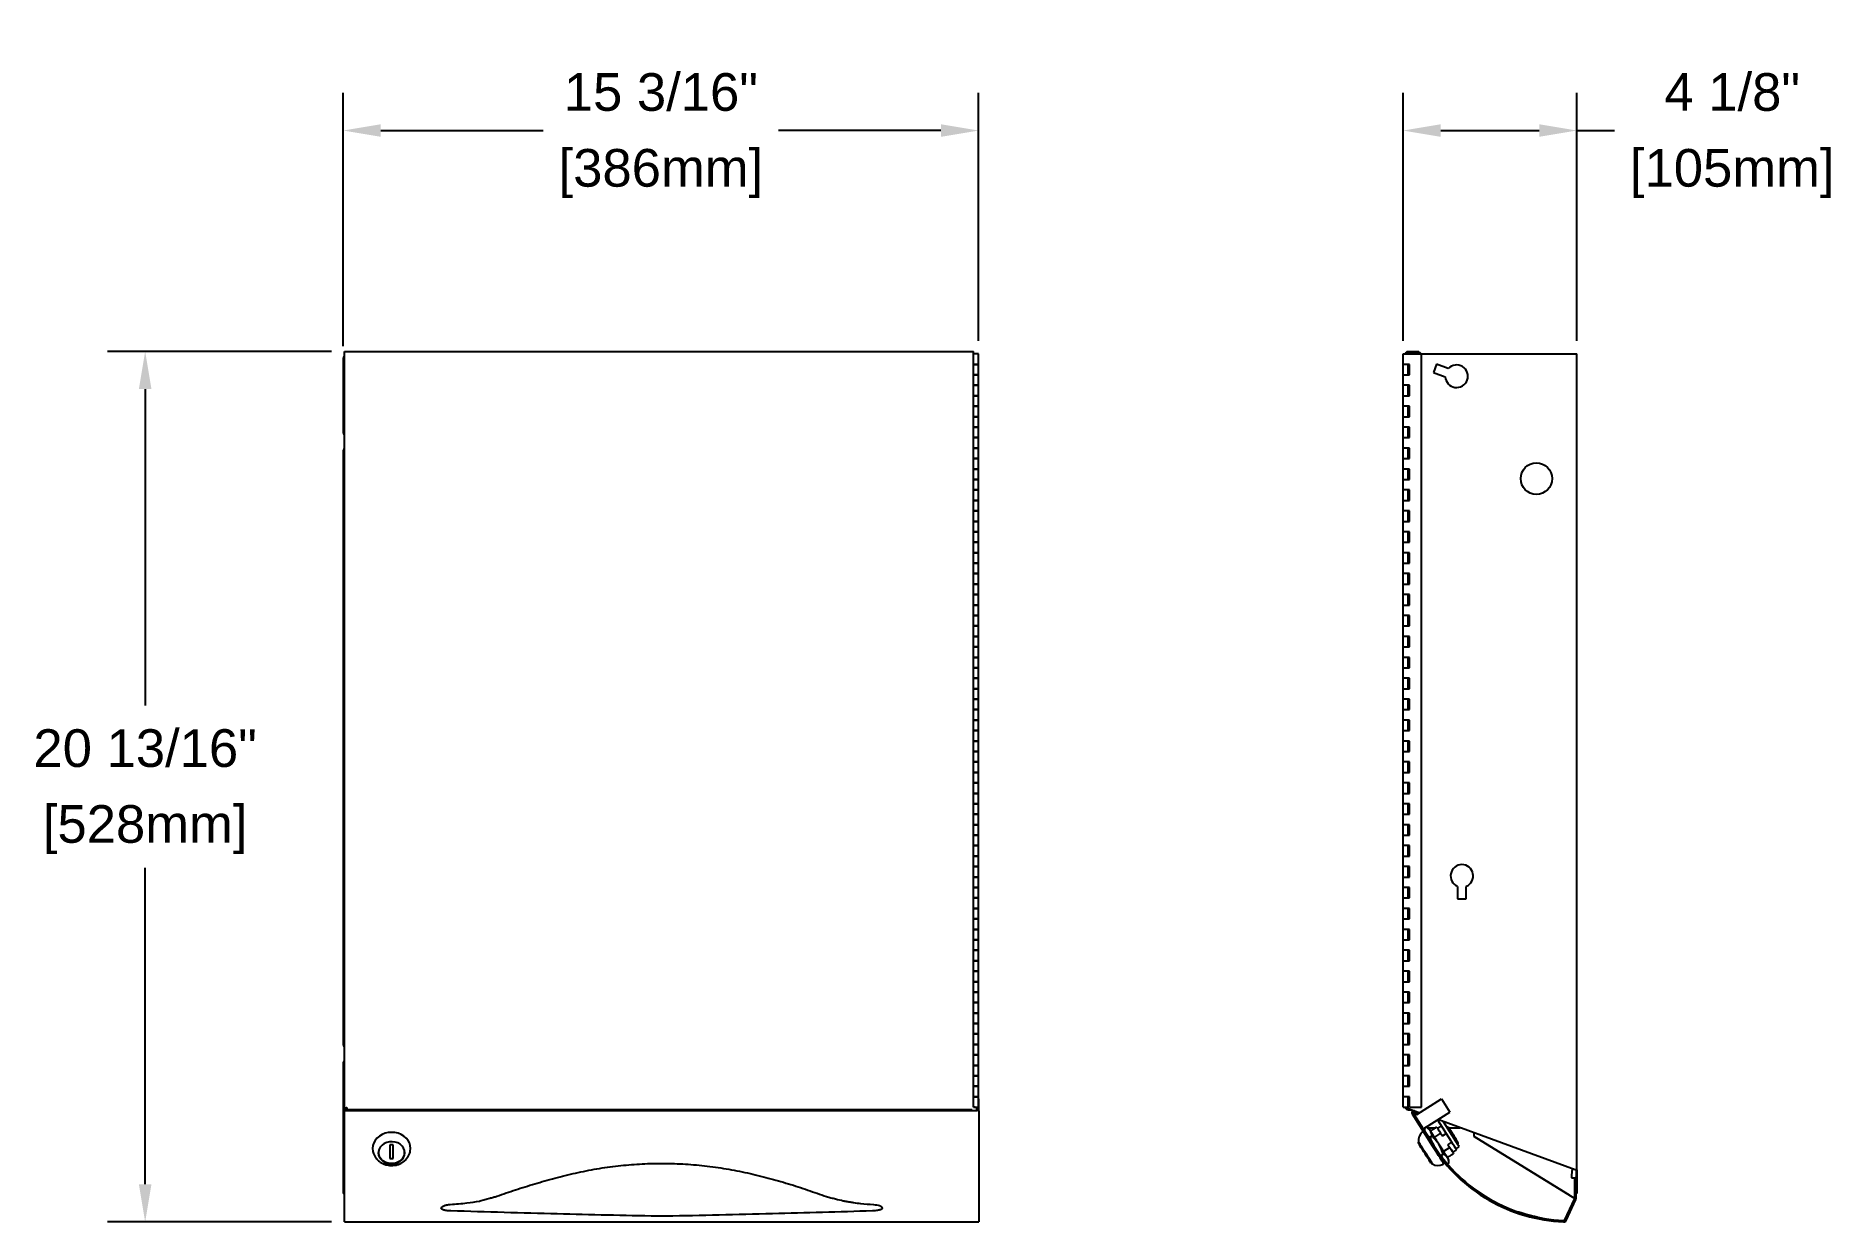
# Model space of a CAD drawing. Extents: x -14.2 to 28.9, y 5.9 to 34.2.
import ezdxf

# ---------------------------------------------------------------- set-up
doc = ezdxf.new("R2010")
doc.units = 0
doc.header["$MEASUREMENT"] = 0
doc.layers.get('0').update_dxf_attribs({"linetype": 'CONTINUOUS'})
doc.layers.get('DEFPOINTS').update_dxf_attribs({"linetype": 'CONTINUOUS'})
doc.styles.get("Standard").update_dxf_attribs({"font": 'arial.ttf'})
doc.dimstyles.get("Standard").update_dxf_attribs({"dimscale": 5, "dimtxt": 0.18, "dimasz": 0.18, "dimexe": 0.18, "dimexo": 0.0625, "dimgap": 0.09, "dimtad": 0, "dimtih": 1, "dimtoh": 1, "dimdec": 4, "dimzin": 4, "dimdsep": 46, "dimlunit": 5, "dimtxsty": 'STANDARD', "dimcen": 0.09, "dimadec": 0, "dimazin": 0, "dimtfac": 1, "dimtdec": 4, "dimtofl": 0, "dimtmove": 0, "dimatfit": 3, "dimfxl": 1, "dimfrac": 2, "dimtolj": 1, "dimtzin": 0, "dimarcsym": 0})

# ---------------------------------------------------------------- blocks, each defined once
blk = doc.blocks.new('*D3')
at = {"color": 0, "lineweight": -2}
for p, q in [((-6.857, 26.826), (-6.857, 32.876)), ((8.33, 26.951), (8.33, 32.876)), ((-5.957, 31.976), (-2.076, 31.976)), ((7.43, 31.976), (3.548, 31.976))]:
    blk.add_line(p, q, dxfattribs=at)
at = {"color": 0}
for points in [[(-5.957, 32.126), (-5.957, 31.826), (-6.857, 31.976)], [(7.43, 32.126), (7.43, 31.826), (8.33, 31.976)]]:
    blk.add_solid(points, dxfattribs=at)
at = {"layer": 'DEFPOINTS', "color": 0}
for p in [(8.33, 31.976), (-6.857, 26.513), (8.33, 26.638)]:
    blk.add_point(p, dxfattribs=at)
at = {"color": 0, "char_height": 0.9, "attachment_point": 5}
for s, insert in [('\\A1;15 3/16"', (0.736, 32.891)), ('\\A1;[386mm]', (0.736, 30.949))]:
    blk.add_mtext(s, dxfattribs=dict(at, insert=insert))
blk = doc.blocks.new('*D4')
at = {"color": 0, "lineweight": -2}
for p, q in [((-7.139, 26.698), (-12.489, 26.698)), ((-11.589, 25.798), (-11.589, 18.24)), ((-11.589, 6.797), (-11.589, 14.355)), ((-7.138, 5.897), (-12.489, 5.897))]:
    blk.add_line(p, q, dxfattribs=at)
at = {"color": 0}
for points in [[(-11.739, 25.798), (-11.439, 25.798), (-11.589, 26.698)], [(-11.739, 6.797), (-11.439, 6.797), (-11.589, 5.897)]]:
    blk.add_solid(points, dxfattribs=at)
at = {"layer": 'DEFPOINTS', "color": 0}
for p in [(-6.826, 26.698), (-11.589, 5.897), (-6.825, 5.897)]:
    blk.add_point(p, dxfattribs=at)
at = {"color": 0, "char_height": 0.9, "attachment_point": 5}
for s, insert in [('\\A1;20 13/16"', (-11.589, 17.213)), ('\\A1;[528mm]', (-11.589, 15.271))]:
    blk.add_mtext(s, dxfattribs=dict(at, insert=insert))
blk = doc.blocks.new('*D5')
at = {"color": 0, "lineweight": -2}
for p, q in [((18.473, 26.951), (18.473, 32.876)), ((22.626, 26.951), (22.626, 32.876)), ((19.373, 31.976), (21.726, 31.976)), ((22.626, 31.976), (23.526, 31.976))]:
    blk.add_line(p, q, dxfattribs=at)
at = {"color": 0}
for points in [[(19.373, 32.126), (19.373, 31.826), (18.473, 31.976)], [(21.726, 32.126), (21.726, 31.826), (22.626, 31.976)]]:
    blk.add_solid(points, dxfattribs=at)
at = {"layer": 'DEFPOINTS', "color": 0}
for p in [(22.626, 31.976), (18.473, 26.638), (22.626, 26.638)]:
    blk.add_point(p, dxfattribs=at)
at = {"color": 0, "char_height": 0.9, "attachment_point": 5}
for s, insert in [('\\A1;4 1/8"', (26.339, 32.891)), ('\\A1;[105mm]', (26.339, 30.949))]:
    blk.add_mtext(s, dxfattribs=dict(at, insert=insert))

msp = doc.modelspace()

# ---------------------------------------------------------------- linework, layer by layer
at = {"color": 7, "linetype": 'Continuous'}
for p, q in [((-6.85714, 26.51304), (-6.85714, 24.78054)), ((-6.82639, 8.60604), (-6.82639, 26.69804)), ((-6.82639, 26.69804), (8.20986, 26.69804)), ((8.20986, 8.63804), (8.20986, 26.69804)), ((8.32986, 26.63804), (8.20986, 26.63804)), ((8.32986, 26.38804), (8.20986, 26.38804)), ((8.20986, 26.38804), (8.32986, 26.38804)), ((8.32986, 8.63804), (8.32986, 26.63804)), ((18.47349, 26.63804), (22.58849, 26.63804)), ((18.63024, 26.38804), (18.47349, 26.38804)), ((18.59349, 26.13804), (18.59349, 26.38804)), ((18.59449, 26.69804), (18.84599, 26.69804)), ((18.59449, 26.66604), (18.84599, 26.66604)), ((18.59449, 26.66504), (18.84599, 26.66504)), ((18.59599, 26.66504), (18.59599, 26.66604)), ((18.63024, 26.13804), (18.63024, 26.38804)), ((18.84599, 26.66604), (18.84599, 26.69804)), ((18.84599, 26.66604), (18.85949, 26.66604)), ((18.84599, 26.63804), (18.84599, 26.66504)), ((18.84599, 26.64604), (18.85949, 26.64604)), ((18.91149, 8.63804), (18.91149, 26.63804)), ((19.27057, 26.39181), (19.19875, 26.19447)), ((19.55366, 26.28877), (19.27057, 26.39181)), ((22.58849, 26.63804), (22.62649, 26.63804)), ((22.62649, 7.13804), (22.62649, 26.63804)), ((8.20986, 26.13804), (8.32986, 26.13804)), ((8.32986, 26.13804), (8.20986, 26.13804)), ((8.32986, 25.88804), (8.20986, 25.88804)), ((8.20986, 25.88804), (8.32986, 25.88804)), ((18.47349, 26.13804), (18.63024, 26.13804)), ((18.63024, 25.88804), (18.47349, 25.88804)), ((18.59349, 25.63804), (18.59349, 25.88804)), ((18.63024, 25.63804), (18.63024, 25.88804)), ((19.19875, 26.19447), (19.48183, 26.09144)), ((8.20986, 25.63804), (8.32986, 25.63804)), ((8.32986, 25.63804), (8.20986, 25.63804)), ((18.47349, 25.63804), (18.63024, 25.63804)), ((8.32986, 25.38804), (8.20986, 25.38804)), ((8.20986, 25.38804), (8.32986, 25.38804)), ((8.20986, 25.13804), (8.32986, 25.13804)), ((8.32986, 25.13804), (8.20986, 25.13804)), ((18.63024, 25.38804), (18.47349, 25.38804)), ((18.47349, 25.13804), (18.63024, 25.13804)), ((18.59349, 25.13804), (18.59349, 25.38804)), ((18.63024, 25.13804), (18.63024, 25.38804)), ((8.32986, 24.88804), (8.20986, 24.88804)), ((8.20986, 24.88804), (8.32986, 24.88804)), ((8.20986, 24.63804), (8.32986, 24.63804)), ((8.32986, 24.63804), (8.20986, 24.63804)), ((18.63024, 24.88804), (18.47349, 24.88804)), ((18.47349, 24.63804), (18.63024, 24.63804)), ((18.59349, 24.63804), (18.59349, 24.88804)), ((18.63024, 24.63804), (18.63024, 24.88804)), ((22.62649, 24.65554), (22.62649, 24.80054)), ((-6.85714, 24.30054), (-6.85714, 10.15554)), ((8.32986, 24.38804), (8.20986, 24.38804)), ((8.20986, 24.38804), (8.32986, 24.38804)), ((18.63024, 24.38804), (18.47349, 24.38804)), ((18.59349, 24.13804), (18.59349, 24.38804)), ((18.63024, 24.13804), (18.63024, 24.38804)), ((22.62649, 24.28054), (22.62649, 24.42554)), ((8.20986, 24.13804), (8.32986, 24.13804)), ((8.32986, 24.13804), (8.20986, 24.13804)), ((8.32986, 23.88804), (8.20986, 23.88804)), ((8.20986, 23.88804), (8.32986, 23.88804)), ((18.47349, 24.13804), (18.63024, 24.13804)), ((18.63024, 23.88804), (18.47349, 23.88804)), ((18.59349, 23.63804), (18.59349, 23.88804)), ((18.63024, 23.63804), (18.63024, 23.88804)), ((8.20986, 23.63804), (8.32986, 23.63804)), ((8.32986, 23.63804), (8.20986, 23.63804)), ((8.32986, 23.38804), (8.20986, 23.38804)), ((8.20986, 23.38804), (8.32986, 23.38804)), ((18.47349, 23.63804), (18.63024, 23.63804)), ((18.63024, 23.38804), (18.47349, 23.38804)), ((18.59349, 23.13804), (18.59349, 23.38804)), ((18.63024, 23.13804), (18.63024, 23.38804)), ((8.20986, 23.13804), (8.32986, 23.13804)), ((8.32986, 23.13804), (8.20986, 23.13804)), ((8.32986, 22.88804), (8.20986, 22.88804)), ((8.20986, 22.88804), (8.32986, 22.88804)), ((18.47349, 23.13804), (18.63024, 23.13804)), ((18.63024, 22.88804), (18.47349, 22.88804)), ((18.59349, 22.63804), (18.59349, 22.88804)), ((18.63024, 22.63804), (18.63024, 22.88804)), ((8.20986, 22.63804), (8.32986, 22.63804)), ((8.32986, 22.63804), (8.20986, 22.63804)), ((18.47349, 22.63804), (18.63024, 22.63804)), ((8.32986, 22.38804), (8.20986, 22.38804)), ((8.20986, 22.38804), (8.32986, 22.38804)), ((8.20986, 22.13804), (8.32986, 22.13804)), ((8.32986, 22.13804), (8.20986, 22.13804)), ((18.63024, 22.38804), (18.47349, 22.38804)), ((18.47349, 22.13804), (18.63024, 22.13804)), ((18.59349, 22.13804), (18.59349, 22.38804)), ((18.63024, 22.13804), (18.63024, 22.38804)), ((8.32986, 21.88804), (8.20986, 21.88804)), ((8.20986, 21.88804), (8.32986, 21.88804)), ((8.20986, 21.63804), (8.32986, 21.63804)), ((8.32986, 21.63804), (8.20986, 21.63804)), ((18.63024, 21.88804), (18.47349, 21.88804)), ((18.47349, 21.63804), (18.63024, 21.63804)), ((18.59349, 21.63804), (18.59349, 21.88804)), ((18.63024, 21.63804), (18.63024, 21.88804)), ((8.32986, 21.38804), (8.20986, 21.38804)), ((8.20986, 21.38804), (8.32986, 21.38804)), ((8.20986, 21.13804), (8.32986, 21.13804)), ((8.32986, 21.13804), (8.20986, 21.13804)), ((18.63024, 21.38804), (18.47349, 21.38804)), ((18.47349, 21.13804), (18.63024, 21.13804)), ((18.59349, 21.13804), (18.59349, 21.38804)), ((18.63024, 21.13804), (18.63024, 21.38804)), ((8.32986, 20.88804), (8.20986, 20.88804)), ((8.20986, 20.88804), (8.32986, 20.88804)), ((18.63024, 20.88804), (18.47349, 20.88804)), ((18.59349, 20.63804), (18.59349, 20.88804)), ((18.63024, 20.63804), (18.63024, 20.88804)), ((8.20986, 20.63804), (8.32986, 20.63804)), ((8.32986, 20.63804), (8.20986, 20.63804)), ((8.32986, 20.38804), (8.20986, 20.38804)), ((8.20986, 20.38804), (8.32986, 20.38804)), ((18.47349, 20.63804), (18.63024, 20.63804)), ((18.63024, 20.38804), (18.47349, 20.38804)), ((18.59349, 20.13804), (18.59349, 20.38804)), ((18.63024, 20.13804), (18.63024, 20.38804)), ((8.20986, 20.13804), (8.32986, 20.13804)), ((8.32986, 20.13804), (8.20986, 20.13804)), ((8.32986, 19.88804), (8.20986, 19.88804)), ((8.20986, 19.88804), (8.32986, 19.88804)), ((18.47349, 20.13804), (18.63024, 20.13804)), ((18.63024, 19.88804), (18.47349, 19.88804)), ((18.59349, 19.63804), (18.59349, 19.88804)), ((18.63024, 19.63804), (18.63024, 19.88804)), ((8.20986, 19.63804), (8.32986, 19.63804)), ((8.32986, 19.63804), (8.20986, 19.63804)), ((18.47349, 19.63804), (18.63024, 19.63804)), ((8.32986, 19.38804), (8.20986, 19.38804)), ((8.20986, 19.38804), (8.32986, 19.38804)), ((8.20986, 19.13804), (8.32986, 19.13804)), ((8.32986, 19.13804), (8.20986, 19.13804)), ((18.63024, 19.38804), (18.47349, 19.38804)), ((18.47349, 19.13804), (18.63024, 19.13804)), ((18.59349, 19.13804), (18.59349, 19.38804)), ((18.63024, 19.13804), (18.63024, 19.38804)), ((8.32986, 18.88804), (8.20986, 18.88804)), ((8.20986, 18.88804), (8.32986, 18.88804)), ((8.20986, 18.63804), (8.32986, 18.63804)), ((8.32986, 18.63804), (8.20986, 18.63804)), ((18.63024, 18.88804), (18.47349, 18.88804)), ((18.47349, 18.63804), (18.63024, 18.63804)), ((18.59349, 18.63804), (18.59349, 18.88804)), ((18.63024, 18.63804), (18.63024, 18.88804)), ((8.32986, 18.38804), (8.20986, 18.38804)), ((8.20986, 18.38804), (8.32986, 18.38804)), ((8.20986, 18.13804), (8.32986, 18.13804)), ((8.32986, 18.13804), (8.20986, 18.13804)), ((18.63024, 18.38804), (18.47349, 18.38804)), ((18.47349, 18.13804), (18.63024, 18.13804)), ((18.59349, 18.13804), (18.59349, 18.38804)), ((18.63024, 18.13804), (18.63024, 18.38804)), ((8.32986, 17.88804), (8.20986, 17.88804)), ((8.20986, 17.88804), (8.32986, 17.88804)), ((18.63024, 17.88804), (18.47349, 17.88804)), ((18.59349, 17.63804), (18.59349, 17.88804)), ((18.63024, 17.63804), (18.63024, 17.88804)), ((8.20986, 17.63804), (8.32986, 17.63804)), ((8.32986, 17.63804), (8.20986, 17.63804)), ((8.32986, 17.38804), (8.20986, 17.38804)), ((8.20986, 17.38804), (8.32986, 17.38804)), ((18.47349, 17.63804), (18.63024, 17.63804)), ((18.63024, 17.38804), (18.47349, 17.38804)), ((18.59349, 17.13804), (18.59349, 17.38804)), ((18.63024, 17.13804), (18.63024, 17.38804)), ((8.20986, 17.13804), (8.32986, 17.13804)), ((8.32986, 17.13804), (8.20986, 17.13804)), ((8.32986, 16.88804), (8.20986, 16.88804)), ((8.20986, 16.88804), (8.32986, 16.88804)), ((18.47349, 17.13804), (18.63024, 17.13804)), ((18.63024, 16.88804), (18.47349, 16.88804)), ((18.59349, 16.63804), (18.59349, 16.88804)), ((18.63024, 16.63804), (18.63024, 16.88804)), ((8.20986, 16.63804), (8.32986, 16.63804)), ((8.32986, 16.63804), (8.20986, 16.63804)), ((8.32986, 16.38804), (8.20986, 16.38804)), ((8.20986, 16.38804), (8.32986, 16.38804)), ((18.47349, 16.63804), (18.63024, 16.63804)), ((18.63024, 16.38804), (18.47349, 16.38804)), ((18.59349, 16.13804), (18.59349, 16.38804)), ((18.63024, 16.13804), (18.63024, 16.38804)), ((8.20986, 16.13804), (8.32986, 16.13804)), ((8.32986, 16.13804), (8.20986, 16.13804)), ((18.47349, 16.13804), (18.63024, 16.13804)), ((8.32986, 15.88804), (8.20986, 15.88804)), ((8.20986, 15.88804), (8.32986, 15.88804)), ((8.20986, 15.63804), (8.32986, 15.63804)), ((8.32986, 15.63804), (8.20986, 15.63804)), ((18.63024, 15.88804), (18.47349, 15.88804)), ((18.47349, 15.63804), (18.63024, 15.63804)), ((18.59349, 15.63804), (18.59349, 15.88804)), ((18.63024, 15.63804), (18.63024, 15.88804)), ((8.32986, 15.38804), (8.20986, 15.38804)), ((8.20986, 15.38804), (8.32986, 15.38804)), ((8.20986, 15.13804), (8.32986, 15.13804)), ((8.32986, 15.13804), (8.20986, 15.13804)), ((18.63024, 15.38804), (18.47349, 15.38804)), ((18.47349, 15.13804), (18.63024, 15.13804)), ((18.59349, 15.13804), (18.59349, 15.38804)), ((18.63024, 15.13804), (18.63024, 15.38804)), ((8.32986, 14.88804), (8.20986, 14.88804)), ((8.20986, 14.88804), (8.32986, 14.88804)), ((18.63024, 14.88804), (18.47349, 14.88804)), ((18.59349, 14.63804), (18.59349, 14.88804)), ((18.63024, 14.63804), (18.63024, 14.88804)), ((8.20986, 14.63804), (8.32986, 14.63804)), ((8.32986, 14.63804), (8.20986, 14.63804)), ((8.32986, 14.38804), (8.20986, 14.38804)), ((8.20986, 14.38804), (8.32986, 14.38804)), ((18.47349, 14.63804), (18.63024, 14.63804)), ((18.63024, 14.38804), (18.47349, 14.38804)), ((18.59349, 14.13804), (18.59349, 14.38804)), ((18.63024, 14.13804), (18.63024, 14.38804)), ((8.20986, 14.13804), (8.32986, 14.13804)), ((8.32986, 14.13804), (8.20986, 14.13804)), ((8.32986, 13.88804), (8.20986, 13.88804)), ((8.20986, 13.88804), (8.32986, 13.88804)), ((18.47349, 14.13804), (18.63024, 14.13804)), ((18.63024, 13.88804), (18.47349, 13.88804)), ((18.59349, 13.63804), (18.59349, 13.88804)), ((18.63024, 13.63804), (18.63024, 13.88804)), ((19.77349, 13.91628), (19.77349, 13.61503)), ((19.98349, 13.61503), (19.98349, 13.91628)), ((8.20986, 13.63804), (8.32986, 13.63804)), ((8.32986, 13.63804), (8.20986, 13.63804)), ((8.32986, 13.38804), (8.20986, 13.38804)), ((8.20986, 13.38804), (8.32986, 13.38804)), ((18.47349, 13.63804), (18.63024, 13.63804)), ((18.63024, 13.38804), (18.47349, 13.38804)), ((18.59349, 13.13804), (18.59349, 13.38804)), ((18.63024, 13.13804), (18.63024, 13.38804)), ((19.77349, 13.61503), (19.98349, 13.61503)), ((8.20986, 13.13804), (8.32986, 13.13804)), ((8.32986, 13.13804), (8.20986, 13.13804)), ((18.47349, 13.13804), (18.63024, 13.13804)), ((8.32986, 12.88804), (8.20986, 12.88804)), ((8.20986, 12.88804), (8.32986, 12.88804)), ((8.20986, 12.63804), (8.32986, 12.63804)), ((8.32986, 12.63804), (8.20986, 12.63804)), ((18.63024, 12.88804), (18.47349, 12.88804)), ((18.47349, 12.63804), (18.63024, 12.63804)), ((18.59349, 12.63804), (18.59349, 12.88804)), ((18.63024, 12.63804), (18.63024, 12.88804)), ((8.32986, 12.38804), (8.20986, 12.38804)), ((8.20986, 12.38804), (8.32986, 12.38804)), ((8.20986, 12.13804), (8.32986, 12.13804)), ((8.32986, 12.13804), (8.20986, 12.13804)), ((18.63024, 12.38804), (18.47349, 12.38804)), ((18.47349, 12.13804), (18.63024, 12.13804)), ((18.59349, 12.13804), (18.59349, 12.38804)), ((18.63024, 12.13804), (18.63024, 12.38804)), ((8.32986, 11.88804), (8.20986, 11.88804)), ((8.20986, 11.88804), (8.32986, 11.88804)), ((18.63024, 11.88804), (18.47349, 11.88804)), ((18.59349, 11.63804), (18.59349, 11.88804)), ((18.63024, 11.63804), (18.63024, 11.88804)), ((8.20986, 11.63804), (8.32986, 11.63804)), ((8.32986, 11.63804), (8.20986, 11.63804)), ((8.32986, 11.38804), (8.20986, 11.38804)), ((8.20986, 11.38804), (8.32986, 11.38804)), ((18.47349, 11.63804), (18.63024, 11.63804)), ((18.63024, 11.38804), (18.47349, 11.38804)), ((18.59349, 11.13804), (18.59349, 11.38804)), ((18.63024, 11.13804), (18.63024, 11.38804)), ((8.20986, 11.13804), (8.32986, 11.13804)), ((8.32986, 11.13804), (8.20986, 11.13804)), ((8.32986, 10.88804), (8.20986, 10.88804)), ((8.20986, 10.88804), (8.32986, 10.88804)), ((18.47349, 11.13804), (18.63024, 11.13804)), ((18.63024, 10.88804), (18.47349, 10.88804)), ((18.59349, 10.63804), (18.59349, 10.88804)), ((18.63024, 10.63804), (18.63024, 10.88804)), ((8.20986, 10.63804), (8.32986, 10.63804)), ((8.32986, 10.63804), (8.20986, 10.63804)), ((8.32986, 10.38804), (8.20986, 10.38804)), ((8.20986, 10.38804), (8.32986, 10.38804)), ((18.47349, 10.63804), (18.63024, 10.63804)), ((18.63024, 10.38804), (18.47349, 10.38804)), ((18.59349, 10.13804), (18.59349, 10.38804)), ((18.63024, 10.13804), (18.63024, 10.38804)), ((8.20986, 10.13804), (8.32986, 10.13804)), ((8.32986, 10.13804), (8.20986, 10.13804)), ((18.47349, 10.13804), (18.63024, 10.13804)), ((-6.85714, 9.67554), (-6.85714, 6.57554)), ((8.32986, 9.88804), (8.20986, 9.88804)), ((8.20986, 9.88804), (8.32986, 9.88804)), ((8.20986, 9.63804), (8.32986, 9.63804)), ((8.32986, 9.63804), (8.20986, 9.63804)), ((18.63024, 9.88804), (18.47349, 9.88804)), ((18.47349, 9.63804), (18.63024, 9.63804)), ((18.59349, 9.63804), (18.59349, 9.88804)), ((18.63024, 9.63804), (18.63024, 9.88804)), ((8.32986, 9.38804), (8.20986, 9.38804)), ((8.20986, 9.38804), (8.32986, 9.38804)), ((8.20986, 9.13804), (8.32986, 9.13804)), ((8.32986, 9.13804), (8.20986, 9.13804)), ((18.63024, 9.38804), (18.47349, 9.38804)), ((18.47349, 9.13804), (18.63024, 9.13804)), ((18.59349, 9.13804), (18.59349, 9.38804)), ((18.63024, 9.13804), (18.63024, 9.38804)), ((8.32986, 8.88804), (8.20986, 8.88804)), ((8.20986, 8.88804), (8.32986, 8.88804)), ((8.20986, 8.63804), (8.32986, 8.63804)), ((8.24929, 8.63804), (8.23459, 8.63804)), ((8.28686, 8.59938), (8.28686, 8.63804)), ((8.30486, 8.59938), (8.30486, 8.63804)), ((8.33386, 8.55361), (8.33386, 8.8385)), ((18.63024, 8.88804), (18.47349, 8.88804)), ((18.47349, 8.63804), (18.59349, 8.63804)), ((18.53349, 8.63404), (18.53349, 8.63804)), ((18.59349, 8.59938), (18.59349, 8.88804)), ((18.63024, 8.63804), (18.63024, 8.88804)), ((18.63024, 8.63804), (18.91149, 8.63804)), ((18.80402, 8.4676), (19.38823, 8.8385)), ((19.38823, 8.8385), (19.58922, 8.52192)), ((-6.82514, 8.48046), (-6.82514, 8.55361)), ((-6.82514, 7.70906), (-6.82514, 8.48046)), ((-6.82414, 8.60604), (-6.82414, 8.55361)), ((-6.79514, 8.56638), (-6.79514, 8.55361)), ((-6.79439, 8.60504), (-6.79439, 8.60886)), ((-6.79057, 8.60504), (-6.79439, 8.60504)), ((8.17686, 8.57304), (-6.79339, 8.57304)), ((-5.94914, 8.57304), (-5.94914, 8.55361)), ((-5.65142, 8.55361), (-5.63814, 8.57304)), ((-5.61843, 8.55361), (-5.60515, 8.57304)), ((-4.88346, 8.57304), (-4.89675, 8.55361)), ((-4.67014, 8.55361), (-4.67014, 8.57304)), ((-4.57014, 8.55361), (-4.57014, 8.57304)), ((5.97986, 8.55361), (5.97986, 8.57304)), ((6.07986, 8.55361), (6.07986, 8.57304)), ((8.30486, 8.59938), (8.28686, 8.59938)), ((8.28686, 8.55289), (8.28686, 8.59938)), ((8.30486, 8.55289), (8.30486, 8.59938)), ((8.33486, 8.55361), (8.33486, 8.48046)), ((8.33486, 8.48046), (8.33486, 7.70906)), ((18.72121, 8.55289), (18.59349, 8.59938)), ((18.59449, 8.57304), (18.66586, 8.57304)), ((18.68925, 8.48046), (19.179, 7.70906)), ((18.71627, 8.49761), (19.20602, 7.72621)), ((18.75196, 8.49969), (18.74265, 8.51436)), ((18.78144, 8.45326), (18.75196, 8.49969)), ((18.85924, 8.50265), (18.76592, 8.53662)), ((18.77898, 8.51684), (18.76966, 8.53151)), ((18.77898, 8.51684), (18.80846, 8.47041)), ((18.80846, 8.47041), (18.78144, 8.45326)), ((19.00502, 8.15101), (19.58922, 8.52192)), ((19.29839, 8.33727), (19.61676, 7.83581)), ((22.58849, 7.14532), (19.30394, 8.3408)), ((19.43245, 8.29402), (19.73161, 7.82282)), ((19.02519, 8.16122), (18.98298, 8.13442)), ((19.05151, 8.14679), (19.25536, 8.14677)), ((19.16135, 7.94676), (19.11914, 7.91996)), ((19.37035, 8.01869), (19.2205, 7.92355)), ((19.28903, 8.14677), (19.32345, 8.14677)), ((19.37035, 8.01869), (19.41285, 7.95176)), ((19.41285, 7.95176), (19.50571, 8.01071)), ((19.54518, 7.74332), (19.63805, 7.80228)), ((19.56273, 8.14675), (19.83712, 8.14673)), ((19.63805, 7.80228), (19.61676, 7.83581)), ((19.73161, 7.82282), (19.77663, 7.75191)), ((20.16849, 7.93787), (20.16849, 8.02613)), ((20.16849, 7.93787), (22.57649, 6.45754)), ((22.44849, 6.53623), (20.16849, 7.93787)), ((-6.82514, 6.42265), (-6.82514, 7.70906)), ((-5.66014, 7.74062), (-5.74014, 7.74062)), ((-5.74014, 7.74062), (-5.74014, 7.63616)), ((-5.74014, 7.43985), (-5.74014, 7.41137)), ((-5.74014, 7.41137), (-5.66014, 7.41137)), ((-5.66014, 7.63616), (-5.66014, 7.74062)), ((-5.66014, 7.41137), (-5.66014, 7.43985)), ((8.33486, 7.70906), (8.33486, 6.42265)), ((19.20253, 7.672), (19.179, 7.70906)), ((19.43367, 7.51784), (19.39146, 7.49104)), ((19.58768, 7.67639), (19.43783, 7.58125)), ((19.54518, 7.74332), (19.58768, 7.67639)), ((19.56983, 7.30338), (19.53522, 7.28141)), ((22.57649, 6.45754), (22.57649, 6.95054)), ((22.57649, 6.95054), (22.60849, 6.95054)), ((22.60849, 7.13804), (22.62649, 7.13804)), ((22.60849, 7.13804), (22.60849, 6.95054)), ((22.60849, 6.45754), (22.60849, 6.95054)), ((22.62649, 7.13804), (22.62649, 6.57554)), ((-6.82514, 6.57554), (-6.85714, 6.57554)), ((22.60849, 6.57554), (22.62649, 6.57554)), ((-6.82514, 6.42014), (-6.82514, 6.42265)), ((-6.82514, 5.89765), (-6.82514, 6.42014)), ((8.33486, 6.42265), (8.33486, 6.42014)), ((8.33486, 6.42014), (8.33486, 5.89765)), ((20.51864, 6.42265), (20.52296, 6.42014)), ((20.53468, 6.45034), (20.53901, 6.44783)), ((22.34212, 5.94784), (22.57349, 6.44402)), ((22.37112, 5.93431), (22.60249, 6.43049)), ((22.60589, 6.43947), (22.60849, 6.43787)), ((22.60849, 6.43787), (22.60849, 6.45754)), ((-6.82514, 5.89743), (-6.82514, 5.89765)), ((-6.82514, 5.89736), (-6.82514, 5.89743)), ((8.33486, 5.89765), (8.33486, 5.89743)), ((8.33486, 5.89743), (8.33486, 5.89736)), ((22.30523, 5.89765), (22.31023, 5.89743)), ((22.30668, 5.92962), (22.31167, 5.92939))]:
    msp.add_line(p, q, dxfattribs=at)
msp.add_line((18.47349, 8.63804), (18.47349, 26.63804))
at = {"color": 7, "linetype": 'Continuous', "flags": 128}
for points in [[(18.75506, 8.43651), (18.756, 8.43711), (18.75879, 8.43888), (18.76331, 8.44175), (18.7694, 8.44561), (18.77682, 8.45033), (18.78144, 8.45326)], [(18.85704, 8.50346), (18.85161, 8.4984), (18.84527, 8.49378)], [(-5.24534, 7.65408), (-5.25225, 7.72075), (-5.27277, 7.7854), (-5.30627, 7.84606), (-5.35174, 7.90088), (-5.4078, 7.94821), (-5.47274, 7.98659), (-5.54459, 8.01488), (-5.62116, 8.0322), (-5.70014, 8.03803), (-5.77912, 8.0322), (-5.85569, 8.01488), (-5.92754, 7.98659), (-5.99248, 7.94821), (-6.04854, 7.90088), (-6.09401, 7.84606), (-6.12751, 7.7854), (-6.14803, 7.72075), (-6.15494, 7.65408), (-6.14803, 7.58741), (-6.14637, 7.57988)], [(-5.38514, 7.54872), (-5.39251, 7.60589), (-5.41425, 7.66039), (-5.44937, 7.70966), (-5.49621, 7.75141), (-5.55259, 7.78368), (-5.61587, 7.80496), (-5.68309, 7.81426), (-5.7511, 7.81115), (-5.81673, 7.79577), (-5.87691, 7.76883), (-5.92883, 7.7316), (-5.97005, 7.68582), (-5.99865, 7.63364), (-6.01329, 7.57748), (-6.01329, 7.51997), (-5.99865, 7.46381), (-5.97005, 7.41162), (-5.92883, 7.36584), (-5.87691, 7.32862), (-5.81673, 7.30168), (-5.7511, 7.2863), (-5.68309, 7.28318), (-5.61587, 7.29249), (-5.55259, 7.31377), (-5.49621, 7.34604), (-5.44937, 7.38779), (-5.41425, 7.43706), (-5.39251, 7.49156), (-5.38514, 7.54872)], [(19.00836, 7.54872), (18.97206, 7.60589), (18.93747, 7.66039), (18.90618, 7.70966), (18.87968, 7.75141), (18.85919, 7.78368), (18.84568, 7.80496), (18.83977, 7.81426), (18.83952, 7.81465)], [(19.06651, 7.41981), (19.03571, 7.46833), (19.00269, 7.52034), (18.96911, 7.57323), (18.93665, 7.62436), (18.90693, 7.67116), (18.88146, 7.71128), (18.86151, 7.74272), (18.84807, 7.76388), (18.84182, 7.77373), (18.8414, 7.77439)], [(18.95605, 8.11993), (18.95699, 8.12052), (18.95978, 8.12229), (18.96431, 8.12516), (18.9704, 8.12903), (18.97782, 8.13374), (18.98628, 8.13912), (18.99547, 8.14495), (19.00502, 8.15101)], [(19.12493, 8.07409), (19.11128, 8.09558), (19.10137, 8.1112), (19.09535, 8.12068), (19.09333, 8.12386)], [(19.32917, 7.7524), (19.29838, 7.80088), (19.26813, 7.84854), (19.23892, 7.89455), (19.21125, 7.93813), (19.1856, 7.97853), (19.1624, 8.01506), (19.14206, 8.0471), (19.12493, 8.07409)], [(19.27936, 8.16201), (19.2833, 8.1558), (19.29497, 8.13742), (19.31392, 8.10758), (19.33938, 8.06748), (19.37035, 8.01869)], [(19.77523, 7.81942), (19.77126, 7.82566), (19.7597, 7.84388), (19.74147, 7.8726), (19.71804, 7.90949), (19.69133, 7.95157), (19.66349, 7.99542), (19.63677, 8.0375), (19.61335, 8.07439), (19.59512, 8.10311), (19.58355, 8.12132), (19.57959, 8.12757)], [(19.75197, 7.62284), (19.75091, 7.62451), (19.7425, 7.63776), (19.72607, 7.66364), (19.70239, 7.70092), (19.67259, 7.74787), (19.63805, 7.80228)], [(-5.43167, 7.42323), (-5.47127, 7.37757), (-5.52157, 7.34016), (-5.58022, 7.31275), (-5.64447, 7.29663), (-5.71133, 7.29254), (-5.77767, 7.30069), (-5.84038, 7.32068), (-5.89653, 7.35159), (-5.9435, 7.39197), (-5.97909, 7.43992), (-6.00164, 7.49322), (-6.01009, 7.54936), (-6.01014, 7.55408)], [(-5.2535, 7.58167), (-5.25225, 7.58741), (-5.24534, 7.65408)], [(19.1772, 7.28279), (19.17695, 7.28318), (19.17104, 7.29249), (19.15753, 7.31377), (19.13704, 7.34604), (19.11054, 7.38779), (19.07925, 7.43706), (19.04465, 7.49156), (19.00836, 7.54872)], [(19.14155, 7.30162), (19.13988, 7.30426), (19.13118, 7.31796), (19.11547, 7.34269), (19.09355, 7.37722), (19.06651, 7.41981)], [(19.43033, 7.3132), (19.42936, 7.31474), (19.42163, 7.3269), (19.40645, 7.35082), (19.38432, 7.38568), (19.356, 7.43028), (19.32245, 7.48312), (19.28482, 7.54239), (19.24439, 7.60607), (19.20253, 7.672)], [(19.5334, 7.43071), (19.51627, 7.4577), (19.49593, 7.48974), (19.47273, 7.52627), (19.44708, 7.56667), (19.41942, 7.61025), (19.3902, 7.65626), (19.35995, 7.70391), (19.32917, 7.7524)], [(19.565, 7.38094), (19.56298, 7.38412), (19.55696, 7.3936), (19.54705, 7.40922), (19.5334, 7.43071)], [(19.58768, 7.67639), (19.61865, 7.6276), (19.64412, 7.58749), (19.66306, 7.55766), (19.67473, 7.53927), (19.67867, 7.53306)], [(19.77663, 7.75191), (19.79546, 7.72226), (19.80738, 7.70348), (19.81185, 7.69644), (19.81187, 7.6964)]]:
    msp.add_lwpolyline(points, dxfattribs=at)
at = {"color": 7, "linetype": 'Continuous'}
msp.add_circle((21.65849, 23.65804), 0.375, dxfattribs=at)
for centre, radius, start, end in [((-6.73214, 26.51304), 0.125, 138.938069, 180), ((19.75149, 26.10503), 0.27, 182.88538, 137.11462), ((-6.73214, 24.78054), 0.125, 180, 221.061931), ((-6.73214, 24.30054), 0.125, 138.938069, 180), ((19.87849, 14.16503), 0.27, 292.88538, 247.11462), ((-6.73214, 10.15554), 0.125, 180, 221.061931), ((-6.73214, 9.67554), 0.125, 138.938069, 180), ((18.72946, 8.50599), 0.04763, 32.411, 212.411), ((18.72946, 8.50599), 0.01563, 32.411, 212.411), ((18.86673, 7.79047), 0.03, 141.882221, 212.411), ((19.08783, 7.84372), 0.25, 128.989291, 186.6762), ((18.94941, 8.01472), 0.03, 32.411, 128.989291), ((19.50987, 8.0833), 0.08259, 32.411, 87.226151), ((19.7055, 7.77516), 0.08259, 337.595849, 32.411), ((-5.62029, 7.55511), 0.23015, 325.038118, 359.74412), ((22.47739, 9.80317), 3.907, 212.411, 239.911), ((22.47739, 9.80317), 3.875, 212.411, 239.911), ((19.16688, 7.3177), 0.03, 212.411, 282.939779), ((19.30914, 7.49514), 0.25, 238.1458, 295.832709), ((19.405, 7.29713), 0.03, 295.832709, 355.094993), ((22.48172, 9.80066), 3.907, 239.911, 267.411), ((22.48172, 9.80066), 3.875, 239.911, 267.411), ((22.54449, 6.45754), 0.032, 334.999999, 0), ((22.54449, 6.45754), 0.064, 335, 0), ((22.31312, 5.96136), 0.064, 267.411, 335), ((22.31312, 5.96136), 0.032, 267.410998, 335)]:
    msp.add_arc(centre, radius, start, end, dxfattribs=at)
msp.add_arc((19.50649, 7.49473), 0.11509, 181.837724, 205.88653)
for points, knots in [([(18.53349, 26.63704), (18.53441, 26.64503), (18.53624, 26.66102), (18.55035, 26.68118), (18.57051, 26.69529), (18.5865, 26.69712), (18.59449, 26.69804)], [0, 0, 0, 0, 0.2500048, 0.49999959, 0.7499991, 1, 1, 1, 1]), ([(18.59449, 26.66504), (18.5865, 26.66271), (18.57051, 26.65804), (18.55035, 26.65104), (18.53624, 26.64404), (18.53441, 26.63937), (18.53349, 26.63704)], [0, 0, 0, 0, 0.25000028, 0.50000028, 0.75000027, 1, 1, 1, 1]), ([(18.57763, 26.65998), (18.57949, 26.66142), (18.58437, 26.66522), (18.59062, 26.66572), (18.59449, 26.66604)], [0, 0, 0, 0, 0.37960836, 1, 1, 1, 1]), ([(18.90326, 26.63804), (18.90054, 26.64284), (18.89466, 26.65323), (18.87863, 26.66378), (18.86587, 26.66528), (18.85949, 26.66604)], [0, 0, 0, 0, 0.3003392, 0.65018148, 1, 1, 1, 1]), ([(18.87926, 26.63804), (18.87649, 26.64027), (18.87073, 26.64492), (18.86334, 26.64566), (18.85949, 26.64604)], [0, 0, 0, 0, 0.479575278, 1, 1, 1, 1]), ([(-6.82639, 8.60604), (-6.82547, 8.60837), (-6.82364, 8.61304), (-6.80953, 8.62004), (-6.78937, 8.62704), (-6.77338, 8.63171), (-6.76539, 8.63404)], [0, 0, 0, 0, 0.25000028, 0.50000028, 0.75000027, 1, 1, 1, 1]), ([(-6.79439, 8.60604), (-6.79395, 8.60837), (-6.79308, 8.61304), (-6.78638, 8.62004), (-6.77679, 8.62704), (-6.76919, 8.63171), (-6.76539, 8.63404)], [0, 0, 0, 0, 0.25000005, 0.5000013, 0.74999995, 1, 1, 1, 1]), ([(-6.76539, 8.63404), (-6.76772, 8.62605), (-6.77239, 8.61006), (-6.77939, 8.5899), (-6.78639, 8.57579), (-6.79106, 8.57396), (-6.79339, 8.57304)], [0, 0, 0, 0, 0.24999973, 0.49999972, 0.74999972, 1, 1, 1, 1]), ([(-6.76539, 8.63404), (-6.76772, 8.63024), (-6.77239, 8.62264), (-6.77939, 8.61305), (-6.78639, 8.60635), (-6.79106, 8.60548), (-6.79339, 8.60504)], [0, 0, 0, 0, 0.2500005, 0.49999961, 0.75000132, 1, 1, 1, 1]), ([(18.59449, 8.57304), (18.5865, 8.57396), (18.57051, 8.57579), (18.55035, 8.5899), (18.53624, 8.61006), (18.53441, 8.62605), (18.53349, 8.63404)], [0, 0, 0, 0, 0.25000028, 0.50000028, 0.75000027, 1, 1, 1, 1]), ([(18.98298, 8.13442), (18.98454, 8.11099), (18.9866, 8.07999), (18.9987, 8.05436), (19.00165, 8.0481)], [0, 0, 0, 0, 0.75587124, 1, 1, 1, 1]), ([(19.12493, 8.07409), (19.12341, 8.07641), (19.111, 8.09537), (19.0812, 8.12732), (19.04396, 8.14986), (19.02519, 8.16122)], [0, 0, 0, 0, 0.06451821, 0.52828397, 1, 1, 1, 1]), ([(19.04943, 7.97285), (19.05447, 7.96706), (19.07294, 7.94584), (19.09969, 7.93085), (19.11914, 7.91996)], [0, 0, 0, 0, 0.27332545, 1, 1, 1, 1]), ([(19.11914, 7.91996), (19.12568, 7.89889), (19.14501, 7.83662), (19.17605, 7.77912), (19.19658, 7.74108)], [0, 0, 0, 0, 0.3383255, 1, 1, 1, 1]), ([(19.16135, 7.94676), (19.15913, 7.96984), (19.15465, 8.01639), (19.13489, 8.05475), (19.12493, 8.07409)], [0, 0, 0, 0, 0.49583739, 1, 1, 1, 1]), ([(19.32917, 7.7524), (19.29141, 7.80405), (19.2406, 7.87356), (19.17755, 7.9318), (19.16135, 7.94676)], [0, 0, 0, 0, 0.74310216, 1, 1, 1, 1]), ([(-6.14496, 7.57923), (-6.14105, 7.56296), (-6.1317, 7.52413), (-6.10356, 7.46696), (-6.06368, 7.40914), (-6.01398, 7.35831), (-5.95607, 7.31546), (-5.89105, 7.28172), (-5.82043, 7.25806), (-5.74593, 7.24531), (-5.66948, 7.24411), (-5.5932, 7.25479), (-5.51931, 7.2774), (-5.45012, 7.31157), (-5.38797, 7.35651), (-5.3348, 7.41084), (-5.29319, 7.4729), (-5.26598, 7.5305), (-5.25706, 7.56765), (-5.2535, 7.58167)], [0, 0, 0, 0, 0.04219043, 0.10072565, 0.15936698, 0.21840469, 0.27805826, 0.33845003, 0.39960266, 0.46146481, 0.52395298, 0.58697626, 0.65039565, 0.71403981, 0.77765049, 0.84090275, 0.90347926, 0.96516073, 1, 1, 1, 1]), ([(-5.74014, 7.63616), (-5.74014, 7.63286), (-5.74014, 7.62446), (-5.74014, 7.61605), (-5.74014, 7.6128), (-5.74014, 7.61162)], [0, 0, 0, 0, 0.29244289, 0.74342031, 1, 1, 1, 1]), ([(-5.74014, 7.61162), (-5.74014, 7.6069), (-5.74014, 7.59744), (-5.74014, 7.56893), (-5.74014, 7.53333), (-5.74014, 7.50189), (-5.74014, 7.48435), (-5.74014, 7.48016)], [0, 0, 0, 0, 0.226378835, 0.453203285, 0.686931818, 0.925239841, 1, 1, 1, 1]), ([(-5.74014, 7.48016), (-5.74014, 7.47362), (-5.74014, 7.46055), (-5.74014, 7.44702), (-5.74014, 7.44066), (-5.74014, 7.43985)], [0, 0, 0, 0, 0.46566884, 0.93154851, 1, 1, 1, 1]), ([(-5.66014, 7.61162), (-5.66014, 7.61402), (-5.66014, 7.61883), (-5.66014, 7.62914), (-5.66014, 7.63536), (-5.66014, 7.63616)], [0, 0, 0, 0, 0.46567482, 0.93155338, 1, 1, 1, 1]), ([(-5.66014, 7.48016), (-5.66014, 7.49304), (-5.66014, 7.51882), (-5.66014, 7.55616), (-5.66014, 7.5877), (-5.66014, 7.60493), (-5.66014, 7.61033), (-5.66014, 7.61162)], [0, 0, 0, 0, 0.22637935, 0.45320587, 0.68693377, 0.92524084, 1, 1, 1, 1]), ([(-5.66014, 7.43985), (-5.66014, 7.44497), (-5.66014, 7.45579), (-5.66014, 7.47015), (-5.66014, 7.47831), (-5.66014, 7.48016)], [0, 0, 0, 0, 0.40975057, 0.86651547, 1, 1, 1, 1]), ([(19.43367, 7.51784), (19.41306, 7.57797), (19.38512, 7.65951), (19.3408, 7.73308), (19.32917, 7.7524)], [0, 0, 0, 0, 0.737459716, 1, 1, 1, 1]), ([(19.43715, 7.34928), (19.43355, 7.35375), (19.42276, 7.36715), (19.41424, 7.37794), (19.41553, 7.37631), (19.4159, 7.37584)], [0, 0, 0, 0, 0.26215671, 0.78659592, 1, 1, 1, 1]), ([(19.5334, 7.43071), (19.53189, 7.43302), (19.51948, 7.45199), (19.48968, 7.48393), (19.45244, 7.50647), (19.43367, 7.51784)], [0, 0, 0, 0, 0.06451825, 0.52828433, 1, 1, 1, 1]), ([(19.56983, 7.30338), (19.56761, 7.32646), (19.56313, 7.37301), (19.54337, 7.41137), (19.5334, 7.43071)], [0, 0, 0, 0, 0.49583739, 1, 1, 1, 1]), ([(22.62649, 7.45495), (22.62649, 7.45531), (22.62649, 7.45567), (22.62649, 7.45566), (22.62649, 7.45566)], [0, 0, 0, 0, 0.97568625, 1, 1, 1, 1]), ([(22.62649, 7.45495), (22.62649, 7.45531), (22.62649, 7.45567), (22.62649, 7.45566), (22.62649, 7.45566)], [0, 0, 0, 0, 0.97568625, 1, 1, 1, 1]), ([(-3.18334, 6.51275), (-3.03577, 6.56409), (-2.74066, 6.66675), (-2.27906, 6.80891), (-1.79863, 6.94568), (-1.30251, 7.06919), (-0.79784, 7.16929), (-0.2877, 7.24172), (0.22512, 7.28613), (0.741, 7.30159), (1.26051, 7.28782), (1.78063, 7.24367), (2.29827, 7.17062), (2.80698, 7.07072), (3.30411, 6.94852), (3.78619, 6.80993), (4.252, 6.66043), (4.54717, 6.55433), (4.69471, 6.5013)], [0, 0, 0, 0, 0.0626815, 0.12534262, 0.18799909, 0.25075239, 0.31351814, 0.37511644, 0.43670304, 0.49830799, 0.55991918, 0.62278169, 0.68564628, 0.74851724, 0.81138441, 0.87425094, 0.9371417, 1, 1, 1, 1]), ([(22.51485, 7.17212), (22.51175, 7.14962), (22.50165, 7.07619), (22.50097, 7.002), (22.50049, 6.95054)], [0, 0, 0, 0, 0.30648694, 1, 1, 1, 1]), ([(22.50049, 6.95054), (22.50396, 6.95054), (22.50892, 6.95054), (22.54298, 6.95055), (22.56643, 6.95055), (22.58047, 6.95055), (22.58725, 6.95055)], [0, 0, 0, 0, 0.55749263, 0.79512458, 0.90108182, 1, 1, 1, 1]), ([(22.51849, 6.95054), (22.52164, 6.95054), (22.52608, 6.95054), (22.55832, 6.95054), (22.57509, 6.95054), (22.58248, 6.95054), (22.58368, 6.95054)], [0, 0, 0, 0, 0.6177274, 0.87147842, 0.97908333, 1, 1, 1, 1]), ([(22.60212, 6.95054), (22.60023, 6.95054), (22.59627, 6.95055), (22.59035, 6.95055), (22.58725, 6.95055)], [0, 0, 0, 0, 0.47442009, 1, 1, 1, 1]), ([(22.62649, 7.13804), (22.62592, 7.13865), (22.62478, 7.13986), (22.61599, 7.14168), (22.60343, 7.1435), (22.59347, 7.14471), (22.58849, 7.14532)], [0, 0, 0, 0, 0.25000282, 0.50000168, 0.7500001, 1, 1, 1, 1]), ([(22.60849, 7.13804), (22.60819, 7.13865), (22.60759, 7.13986), (22.60296, 7.14168), (22.59635, 7.1435), (22.59111, 7.14471), (22.58849, 7.14532)], [0, 0, 0, 0, 0.25000105, 0.50000083, 0.75000012, 1, 1, 1, 1]), ([(-3.58526, 6.39827), (-3.54661, 6.40934), (-3.46892, 6.4316), (-3.36273, 6.46386), (-3.26762, 6.48703), (-3.21136, 6.5042), (-3.18334, 6.51275)], [0, 0, 0, 0, 0.27867568, 0.56024643, 0.78101973, 1, 1, 1, 1]), ([(4.69471, 6.5013), (4.72981, 6.49215), (4.80039, 6.47374), (4.93298, 6.44374), (5.03376, 6.41768), (5.09526, 6.40178)], [0, 0, 0, 0, 0.27823747, 0.55954784, 1, 1, 1, 1]), ([(-4.51078, 6.21602), (-4.51086, 6.21664), (-4.51222, 6.22906), (-4.504, 6.25256), (-4.45731, 6.28495), (-4.38549, 6.30864), (-4.3269, 6.31419), (-4.29702, 6.31702)], [0.4943636, 0.4943636, 0.4943636, 0.4943636, 0.500867421, 0.625061368, 0.749312058, 0.872162505, 1, 1, 1, 1]), ([(-4.28276, 6.15988), (-4.30339, 6.16064), (-4.34226, 6.16208), (-4.39453, 6.16776), (-4.43536, 6.17608), (-4.47493, 6.18761), (-4.50456, 6.20072), (-4.50882, 6.2112), (-4.51078, 6.21602)], [0, 0, 0, 0, 0.166944968, 0.314573144, 0.454604678, 0.583535768, 0.808586263, 1, 1, 1, 1]), ([(-4.29702, 6.31702), (-4.23069, 6.32092), (-4.09697, 6.32878), (-3.86079, 6.35162), (-3.69769, 6.3789), (-3.59825, 6.39554)], [0, 0, 0, 0, 0.2775872, 0.55956436, 1, 1, 1, 1]), ([(0.65045, 6.03254), (-0.14607, 6.04983), (-1.79047, 6.08554), (-3.43487, 6.13459), (-4.28276, 6.15988)], [0, 0, 0, 0, 0.48437892, 1, 1, 1, 1]), ([(-3.59825, 6.39554), (-3.59582, 6.39604), (-3.59149, 6.39695), (-3.58716, 6.39787), (-3.58526, 6.39827)], [0, 0, 0, 0, 0.560004513, 1, 1, 1, 1]), ([(5.79262, 6.15988), (4.99611, 6.13606), (3.35169, 6.08687), (1.70726, 6.05103), (0.85935, 6.03254)], [0, 0, 0, 0, 0.48437202, 1, 1, 1, 1]), ([(5.09526, 6.40178), (5.09765, 6.40127), (5.10192, 6.40036), (5.1062, 6.39947), (5.10808, 6.39907)], [0, 0, 0, 0, 0.56000836, 1, 1, 1, 1]), ([(5.33768, 6.36253), (5.39431, 6.35256), (5.55137, 6.32944), (5.71358, 6.31921), (5.81641, 6.31272)], [0.304853927, 0.304853927, 0.304853927, 0.304853927, 0.559361371, 1, 1, 1, 1]), ([(6.02058, 6.21625), (6.01893, 6.21253), (6.01499, 6.20369), (5.99022, 6.1902), (5.95389, 6.17822), (5.91259, 6.16927), (5.85765, 6.16252), (5.81519, 6.1608), (5.79262, 6.15988)], [0, 0, 0, 0, 0.15299961, 0.3643275, 0.49584962, 0.64300068, 0.81017039, 1, 1, 1, 1]), ([(5.81641, 6.31272), (5.84127, 6.31045), (5.8915, 6.30586), (5.94347, 6.29335), (5.96908, 6.28423), (5.97406, 6.28233)], [0, 0, 0, 0, 0.082430925, 0.166567382, 0.187584181, 0.187584181, 0.187584181, 0.187584181]), ([(5.97406, 6.28233), (5.98751, 6.27422), (6.01631, 6.25559), (6.02358, 6.23251), (6.02104, 6.21825), (6.02042, 6.21588)], [0.02987102, 0.02987102, 0.02987102, 0.02987102, 0.16056123, 0.327326948, 0.360734165, 0.360734165, 0.360734165, 0.360734165]), ([(21.67893, 6.00973), (21.67608, 6.01034), (21.67038, 6.01155), (21.65899, 6.014), (21.6476, 6.01649), (21.63338, 6.01966), (21.62202, 6.02222), (21.60782, 6.02548), (21.59647, 6.02813), (21.5823, 6.03148), (21.57097, 6.0342), (21.55964, 6.03696), (21.54833, 6.03975), (21.53702, 6.04257), (21.5229, 6.04615), (21.51162, 6.04905), (21.49752, 6.05272), (21.48344, 6.05644), (21.46937, 6.06023), (21.45532, 6.06406), (21.44128, 6.06794), (21.42445, 6.07267), (21.40764, 6.07748), (21.39086, 6.08236), (21.3741, 6.08732), (21.36015, 6.09152), (21.34621, 6.09576), (21.33229, 6.10005), (21.31561, 6.10527), (21.29895, 6.11057), (21.28232, 6.11594), (21.2659, 6.12133), (21.24968, 6.12672), (21.23902, 6.13034), (21.23369, 6.13214)], [0, 0, 0, 0, 0.01891585, 0.03783169, 0.07566338, 0.09457923, 0.13241092, 0.15132676, 0.18915846, 0.2080743, 0.245906, 0.26482185, 0.28373767, 0.32156937, 0.34048521, 0.3783169, 0.39723274, 0.43506444, 0.47289612, 0.49181198, 0.52964365, 0.56747537, 0.60530704, 0.64313875, 0.68097046, 0.71880211, 0.73771796, 0.77554965, 0.81338134, 0.85121303, 0.88904472, 0.92687642, 0.96343827, 1, 1, 1, 1]), ([(21.68448, 5.97587), (21.6816, 5.97647), (21.66723, 5.97948), (21.64713, 5.98381), (21.61846, 5.99019), (21.59556, 5.99546), (21.56698, 6.00222), (21.54415, 6.00779), (21.51566, 6.01495), (21.49291, 6.02083), (21.46453, 6.02837), (21.43619, 6.0361), (21.40227, 6.04569), (21.36844, 6.05558), (21.3347, 6.06577), (21.30124, 6.07622), (21.26805, 6.08688), (21.24612, 6.0942), (21.23516, 6.09786)], [0, 0, 0, 0, 0.01891409, 0.09457046, 0.13239864, 0.20805501, 0.24588319, 0.32153955, 0.35936776, 0.43502412, 0.47285231, 0.54850865, 0.62416504, 0.69982142, 0.77547778, 0.85113419, 0.92556703, 1, 1, 1, 1]), ([(21.68261, 6.00896), (21.68246, 6.00899), (21.6822, 6.00904), (21.68093, 6.00931), (21.6796, 6.00959), (21.67893, 6.00973)], [0, 0, 0, 0, 0.41514201, 0.70749036, 1, 1, 1, 1]), ([(21.68823, 5.97509), (21.68808, 5.97512), (21.68783, 5.97517), (21.6865, 5.97545), (21.68515, 5.97573), (21.68448, 5.97587)], [0, 0, 0, 0, 0.41144808, 0.70565158, 1, 1, 1, 1])]:
    msp.add_open_spline(points, degree=3, knots=knots, dxfattribs=at)
for points in [[(8.32986, 8.63804), (8.32986, 8.88804)], [(-6.79439, 8.60604), (-6.82639, 8.60604)], [(8.28686, 8.55361), (-6.82514, 8.55361)], [(-6.79339, 8.60504), (-6.79339, 8.57304)], [(8.33486, 8.55361), (8.30486, 8.55361)], [(18.98298, 8.13442), (18.9869, 8.07134)], [(19.09333, 8.12386), (19.02519, 8.16122)], [(19.27936, 8.16201), (19.12951, 8.06687)], [(19.39179, 8.19016), (19.29892, 8.1312)], [(-6.01014, 7.58957), (-6.01014, 7.55408)], [(-5.39014, 7.55408), (-5.39014, 7.58753)], [(19.4138, 7.3803), (19.43256, 7.29674)], [(19.52882, 7.43793), (19.67867, 7.53306)], [(19.56983, 7.30338), (19.565, 7.38094)], [(19.65911, 7.56388), (19.75197, 7.62284)], [(19.73589, 7.64816), (19.81187, 7.6964)], [(22.50049, 6.95054), (22.51849, 6.95054)], [(5.10808, 6.39907), (5.29059, 6.37017)], [(5.29047, 6.37004), (5.33768, 6.36253)], [(-6.82514, 5.89736), (8.33486, 5.89736)], [(0.75022, 6.03175), (0.65044, 6.03254)], [(0.85937, 6.03255), (0.75022, 6.03175)]]:
    msp.add_open_spline(points, degree=1, dxfattribs=at)

# ---------------------------------------------------------------- dimensions: what is measured, and where the dimension line sits
for base, p1, p2, picture, middle in [((8.32986, 31.97558), (-6.85714, 26.51304), (8.32986, 26.63804), '*D3', (0.73636, 31.97558)), ((22.62649, 31.97558), (18.47349, 26.63804), (22.62649, 26.63804), '*D5', (26.33853, 31.97558))]:
    dim = msp.add_linear_dim(base=base, p1=p1, p2=p2, dimstyle='STANDARD', override={"dimpost": '"\\X'})
    dim.commit()
    dim.dimension.update_dxf_attribs({"geometry": picture, "text_midpoint": middle})
dim = msp.add_linear_dim(base=(-11.58912, 5.89736), p1=(-6.82639, 26.69804), p2=(-6.82514, 5.89736), angle=90, dimstyle='STANDARD', override={"dimpost": '"\\X'})
dim.commit()
dim.dimension.update_dxf_attribs({"geometry": '*D4', "text_midpoint": (-11.58912, 16.2977)})

doc.saveas('drawing.dxf')
